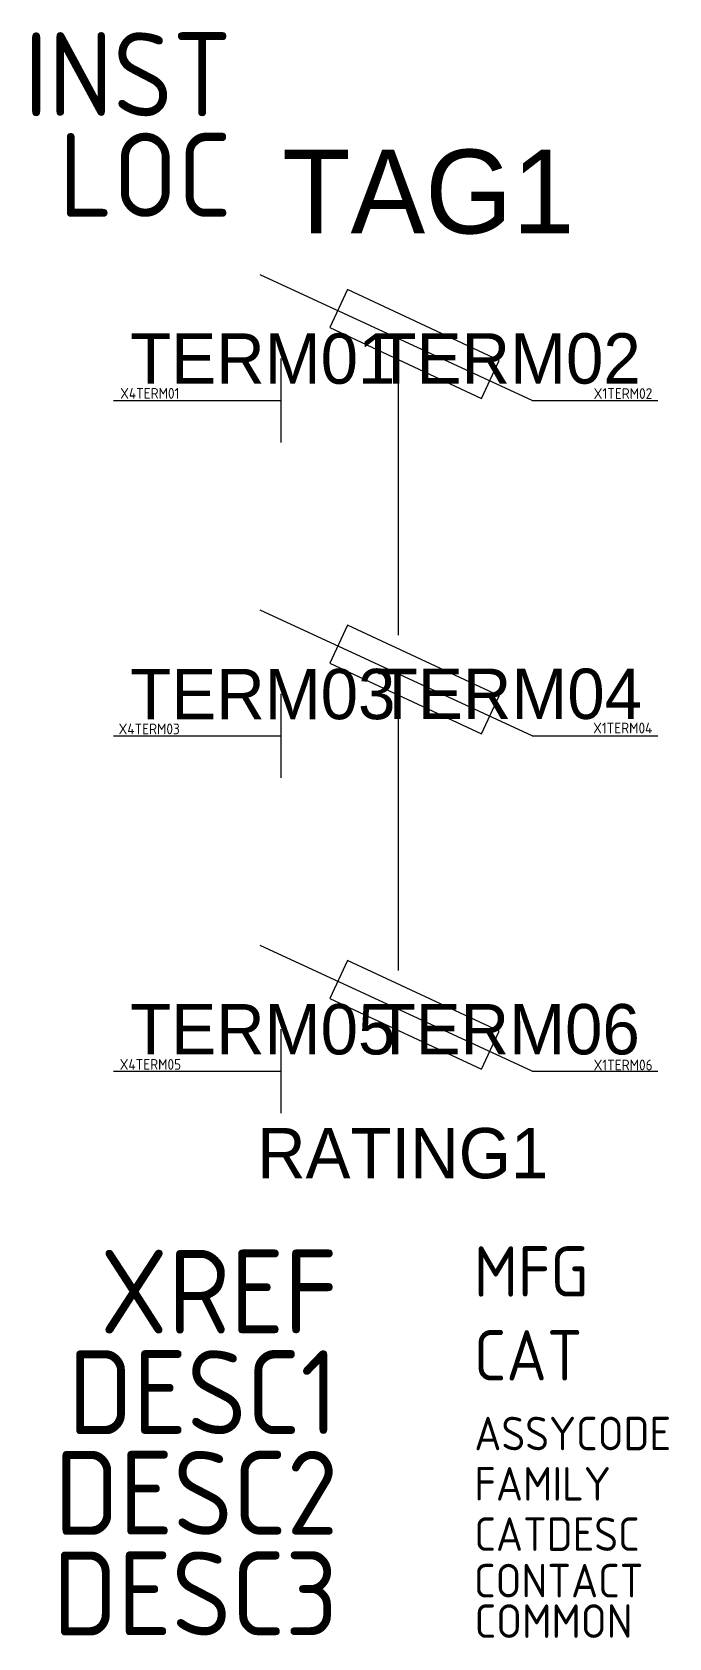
# Model space of a CAD drawing. Extents: x -18.4 to 0.6, y -19.9 to 28.
import ezdxf
from ezdxf.enums import TextEntityAlignment as Align

# ---------------------------------------------------------------- set-up
doc = ezdxf.new("R2010")
doc.units = 0
doc.header["$MEASUREMENT"] = 0
doc.styles.add('WD_IEC', font='isocp2.shx', dxfattribs={"width": 0.9, "height": 4})

msp = doc.modelspace()

# ---------------------------------------------------------------- linework, layer by layer
for p, q in [((-3.5, 17), (-11.625, 20.75)), ((-11, 15.75), (-11, 18.25)), ((-7.5, 18), (-7.5, 10)), ((-16, 17), (-11, 17)), ((-3.5, 17), (0.25, 17)), ((-3.5, 7), (-11.625, 10.75)), ((-11, 5.75), (-11, 8.25)), ((-7.5, 8), (-7.5, 0)), ((-16, 7), (-11, 7)), ((-3.5, 7), (0.25, 7)), ((-3.5, -3), (-11.625, 0.75)), ((-11, -4.25), (-11, -1.75)), ((-16, -3), (-11, -3)), ((-3.5, -3), (0.25, -3))]:
    msp.add_line(p, q)
for points in [[(-4.486, 18.191), (-9.017, 20.305), (-9.546, 19.172), (-5.014, 17.059)], [(-4.486, 8.191), (-9.017, 10.305), (-9.546, 9.172), (-5.014, 7.059)], [(-4.486, -1.809), (-9.017, 0.305), (-9.546, -0.828), (-5.014, -2.941)]]:
    msp.add_lwpolyline(points, close=True)

# ---------------------------------------------------------------- texts
at = {"style": 'WD_IEC', "flags": 1}
for tag, height, p in [('INST', 2.5, (-12.472, 25.476)), ('LOC', 2.5, (-12.472, 22.476)), ('X1TERM02', 0.32, (0.079, 17.047)), ('X1TERM04', 0.32, (0.082, 7.073)), ('X1TERM06', 0.32, (0.089, -2.974)), ('DESC1', 2.5, (-9.298, -13.822)), ('DESC2', 2.5, (-9.298, -16.822)), ('DESC3', 2.5, (-9.298, -19.822))]:
    msp.add_attdef(tag, text='', height=height, dxfattribs=at).set_placement(p, align=Align.RIGHT)
for tag, p, s, height in [('TAG1', (-10.969, 21.98), 'QF', 2.5), ('TERM01', (-15.5, 17.5), '1', 1.5), ('TERM03', (-15.499, 7.497), '3', 1.5), ('TERM05', (-15.501, -2.498), '5', 1.5)]:
    msp.add_attdef(tag, p, s, height=height)
for tag, text, p in [('TERM02', '2', (-0.264, 17.504)), ('TERM04', '4', (-0.225, 7.504)), ('TERM06', '6', (-0.292, -2.498))]:
    msp.add_attdef(tag, text=text, height=1.5).set_placement(p, align=Align.RIGHT)
for tag, p, s, height in [('X4TERM01', (-15.8, 17.053), '', 0.32), ('X4TERM03', (-15.847, 7.047), '', 0.32), ('X4TERM05', (-15.814, -2.957), '', 0.32), ('MFG', (-5.245, -9.721), '', 1.5), ('CAT', (-5.245, -12.221), '', 1.5), ('ASSYCODE', (-5.231, -14.303), '', 1), ('FAMILY', (-5.231, -15.803), 'DS_ACKO', 1), ('CATDESC', (-5.231, -17.303), '', 1), ('CONTACT', (-5.242, -18.691), 'NO', 1), ('COMMON', (-5.224, -19.897), '02', 1)]:
    msp.add_attdef(tag, p, s, height=height, dxfattribs=at)
msp.add_attdef('RATING1', text='', height=1.5).set_placement((-7.369, -6.193), align=Align.CENTER)
at = {"lineweight": 15, "style": 'WD_IEC', "flags": 1}
msp.add_attdef('XREF', text='', height=2.5, dxfattribs=at).set_placement((-9.298, -10.822), align=Align.RIGHT)

doc.saveas('drawing.dxf')
